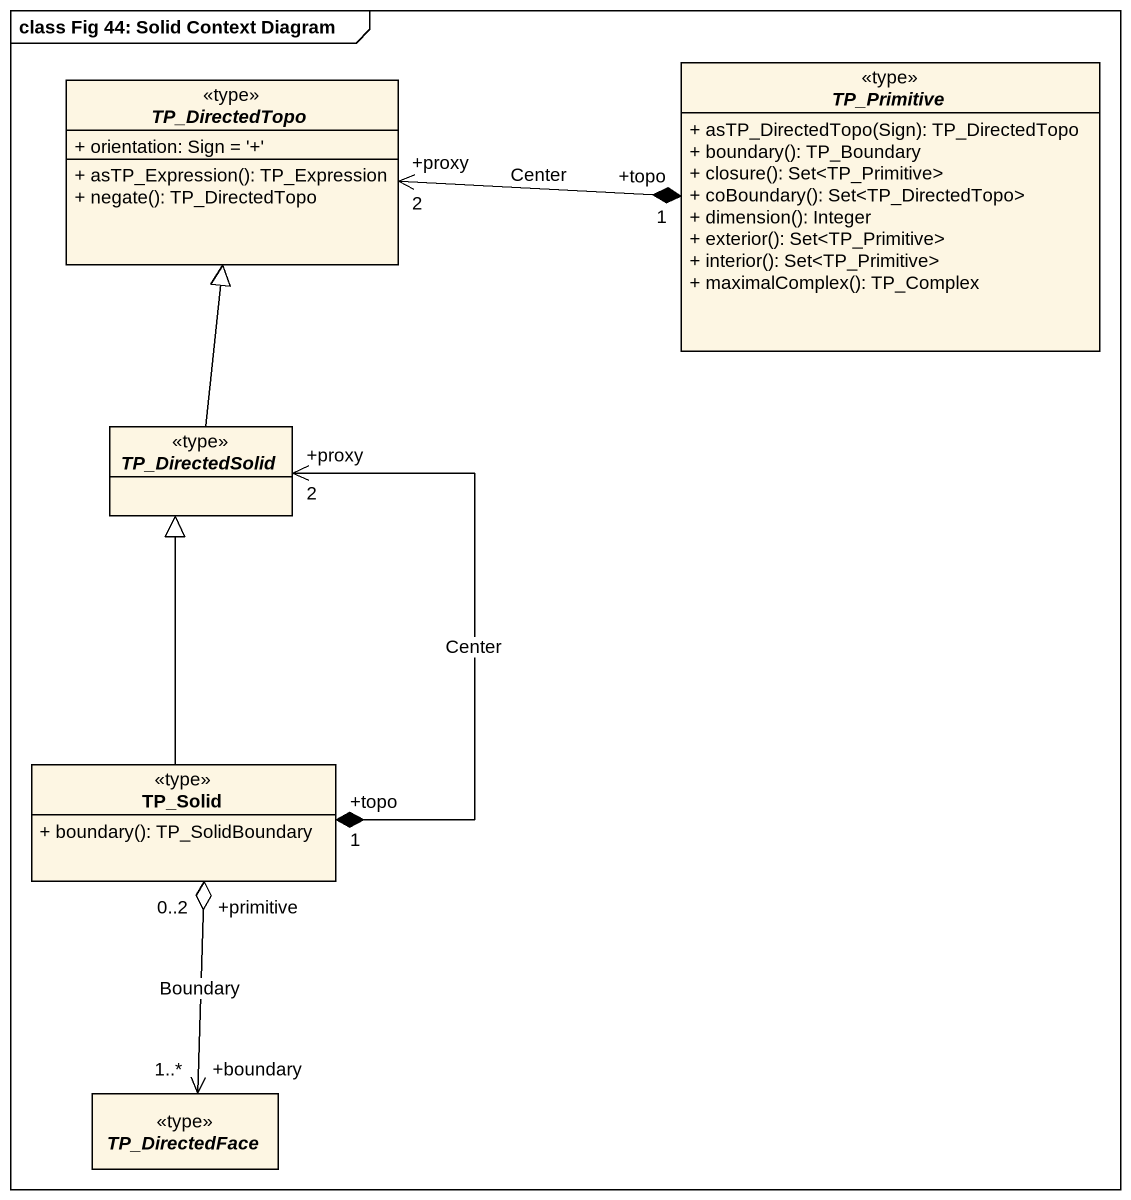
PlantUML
@startuml
mainframe class Fig 44: Solid Context Diagram
hide circle
hide empty members
skinparam classAttributeIconSize 0
abstract class TP_Primitive <<type>> {
  + asTP_DirectedTopo(Sign): TP_DirectedTopo
  + boundary(): TP_Boundary
  + closure(): Set<TP_Primitive>
  + coBoundary(): Set<TP_DirectedTopo>
  + dimension(): Integer
  + exterior(): Set<TP_Primitive>
  + interior(): Set<TP_Primitive>
  + maximalComplex(): TP_Complex
}
abstract class TP_DirectedTopo <<type>> {
  + orientation: Sign = '+'
  + asTP_Expression(): TP_Expression
  + negate(): TP_DirectedTopo
}
abstract class TP_DirectedSolid <<type>>
class TP_Solid <<type>> {
  + boundary(): TP_SolidBoundary
}
abstract class TP_DirectedFace <<type>>
TP_Primitive "+topo\n1" *-left-> "+proxy\n2" TP_DirectedTopo : Center
TP_DirectedSolid -up-|> TP_DirectedTopo
TP_Solid -up-|> TP_DirectedSolid
TP_Solid "+topo\n1" *-up-> "+proxy\n2" TP_DirectedSolid : Center
TP_DirectedFace "+boundary\n1..*" <-up-o "+primitive\n0..2" TP_Solid : Boundary
@enduml
